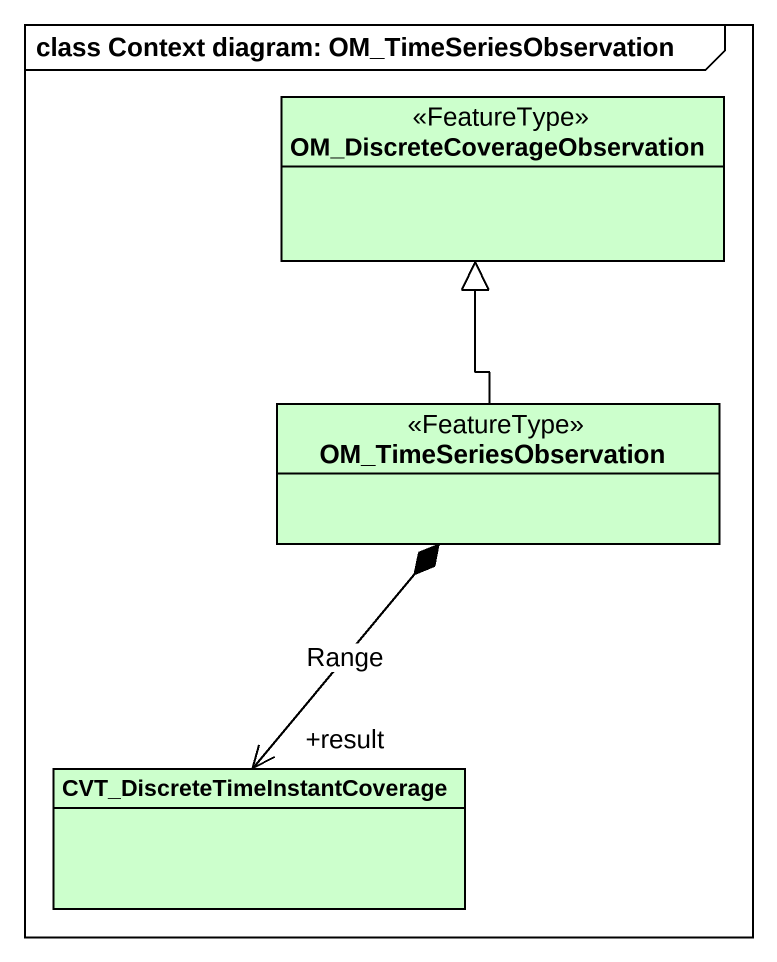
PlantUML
@startuml
mainframe class Context diagram: OM_TimeSeriesObservation
hide circle
hide empty members
class "OM_DiscreteCoverageObservation" as OM_DiscreteCoverageObservati <<FeatureType>> #CCFFCC
class OM_TimeSeriesObservation <<FeatureType>> #CCFFCC
class "CVT_DiscreteTimeInstantCoverage" as CVT_DiscreteTimeInstantCover #CCFFCC
OM_TimeSeriesObservation -up-|> OM_DiscreteCoverageObservati
OM_TimeSeriesObservation *--> "+result" CVT_DiscreteTimeInstantCover : Range
@enduml
